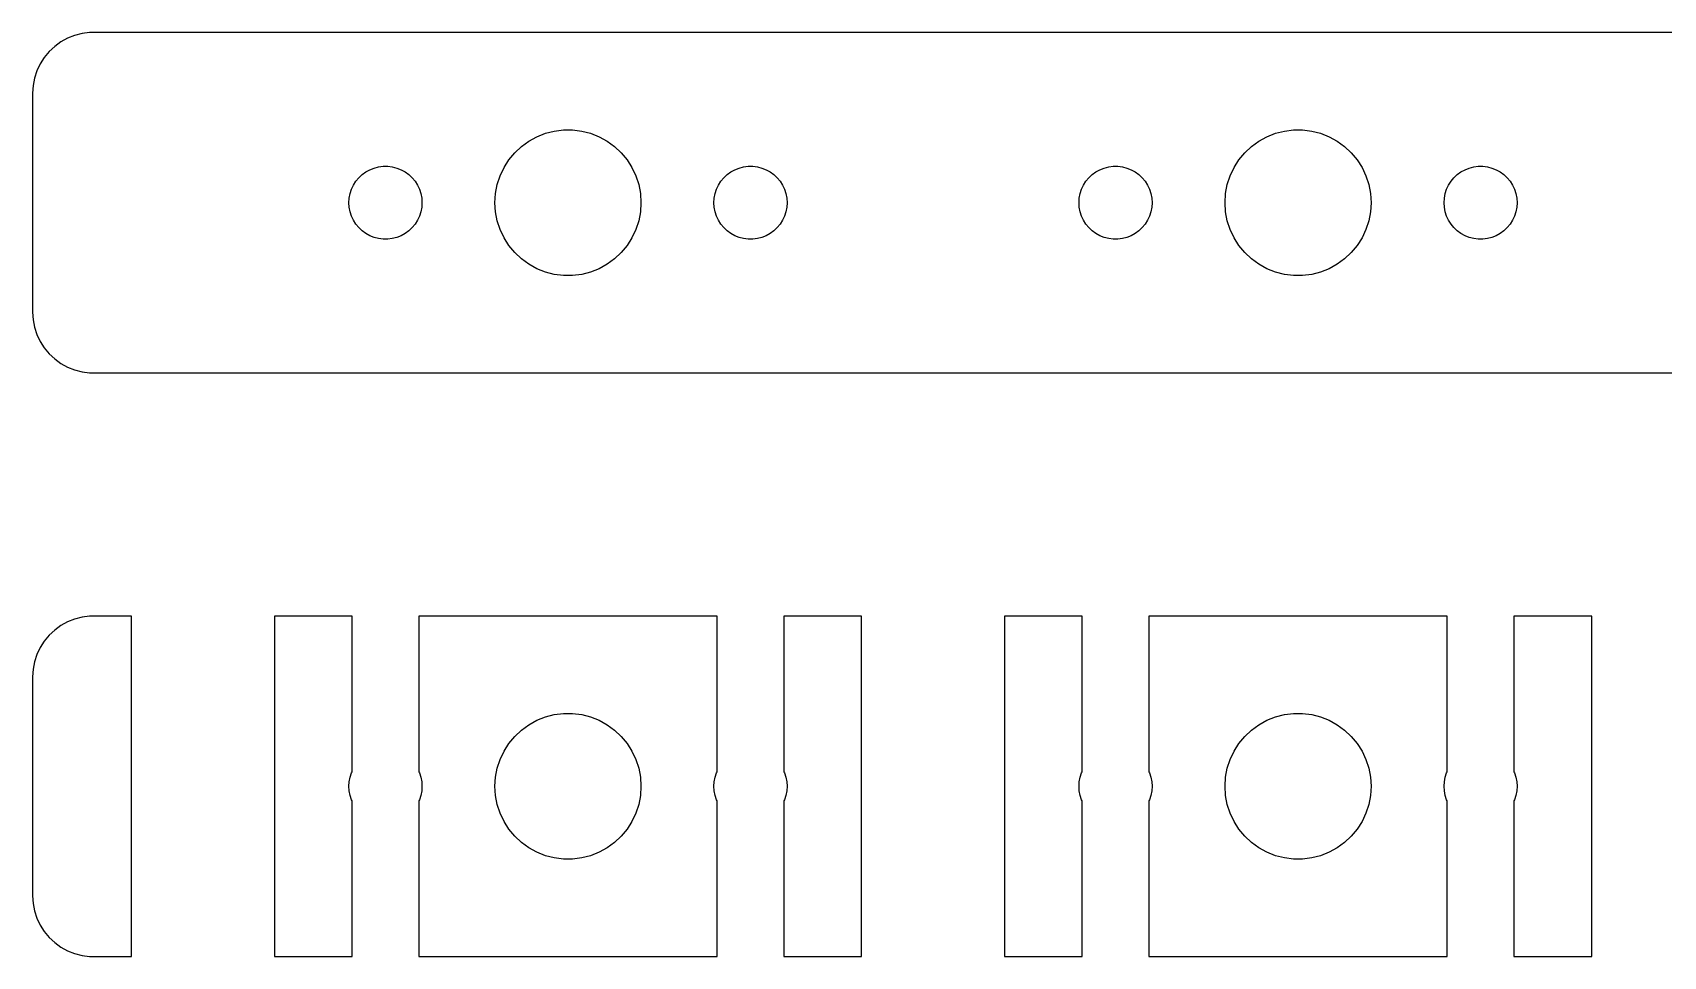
# Model space of a CAD drawing. Header units: metres. Extents: x -82 to 82, y -7 to 79.
# Drawn here: x -82 to -15, y 41 to 79 of the extents above; entities that cross this region are included whole.
import ezdxf

# ---------------------------------------------------------------- set-up
doc = ezdxf.new("R2010")
doc.units = ezdxf.units.M

msp = doc.modelspace()

# ---------------------------------------------------------------- linework, layer by layer
for p, q in [((-81.0936, 78.4263), (-81.3224, 78.2114)), ((-80.8396, 78.6108), (-81.0936, 78.4263)), ((-80.5644, 78.7621), (-80.8396, 78.6108)), ((-80.2725, 78.8776), (-80.5644, 78.7621)), ((-79.9684, 78.9557), (-80.2725, 78.8776)), ((-79.657, 78.9951), (-79.9684, 78.9557)), ((79.657, 78.9951), (-79.657, 78.9951)), ((-81.5225, 77.9695), (-81.6908, 77.7044)), ((-81.3224, 78.2114), (-81.5225, 77.9695)), ((-81.9214, 77.1217), (-81.9803, 76.8133)), ((-81.8244, 77.4203), (-81.9214, 77.1217)), ((-81.6908, 77.7044), (-81.8244, 77.4203)), ((-81.9803, 76.8133), (-82, 76.5)), ((-82, 76.5), (-82, 67.5)), ((-61.9123, 74.3115), (-61.6075, 74.533)), ((-61.6075, 74.533), (-61.2773, 74.7145)), ((-61.2773, 74.7145), (-60.927, 74.8532)), ((-60.927, 74.8532), (-60.5621, 74.9469)), ((-60.5621, 74.9469), (-60.1884, 74.9941)), ((-60.1884, 74.9941), (-59.8116, 74.9941)), ((-59.8116, 74.9941), (-59.4379, 74.9469)), ((-59.4379, 74.9469), (-59.0729, 74.8532)), ((-59.0729, 74.8532), (-58.7227, 74.7145)), ((-58.7227, 74.7145), (-58.3925, 74.533)), ((-58.3925, 74.533), (-58.0877, 74.3115)), ((-31.9123, 74.3115), (-31.6075, 74.533)), ((-31.6075, 74.533), (-31.2773, 74.7145)), ((-31.2773, 74.7145), (-30.927, 74.8532)), ((-30.927, 74.8532), (-30.5621, 74.9469)), ((-30.5621, 74.9469), (-30.1884, 74.9941)), ((-30.1884, 74.9941), (-29.8116, 74.9941)), ((-29.8116, 74.9941), (-29.4379, 74.9469)), ((-29.4379, 74.9469), (-29.0729, 74.8532)), ((-29.0729, 74.8532), (-28.7227, 74.7145)), ((-28.7227, 74.7145), (-28.3925, 74.533)), ((-28.3925, 74.533), (-28.0877, 74.3115)), ((-62.6289, 73.4453), (-62.427, 73.7634)), ((-62.427, 73.7634), (-62.1869, 74.0536)), ((-62.1869, 74.0536), (-61.9123, 74.3115)), ((-58.0877, 74.3115), (-57.8131, 74.0536)), ((-57.8131, 74.0536), (-57.5729, 73.7634)), ((-57.5729, 73.7634), (-57.3711, 73.4453)), ((-32.6289, 73.4453), (-32.427, 73.7634)), ((-32.427, 73.7634), (-32.1869, 74.0536)), ((-32.1869, 74.0536), (-31.9123, 74.3115)), ((-28.0877, 74.3115), (-27.8131, 74.0536)), ((-27.8131, 74.0536), (-27.5729, 73.7634)), ((-27.5729, 73.7634), (-27.3711, 73.4453)), ((-68.5934, 73.0268), (-68.4561, 73.1558)), ((-68.4561, 73.1558), (-68.3037, 73.2665)), ((-68.3037, 73.2665), (-68.1387, 73.3572)), ((-68.1387, 73.3572), (-67.9635, 73.4266)), ((-67.9635, 73.4266), (-67.7811, 73.4734)), ((-67.7811, 73.4734), (-67.5942, 73.497)), ((-67.5942, 73.497), (-67.4058, 73.497)), ((-67.4058, 73.497), (-67.2189, 73.4734)), ((-67.2189, 73.4734), (-67.0365, 73.4266)), ((-67.0365, 73.4266), (-66.8613, 73.3572)), ((-66.8613, 73.3572), (-66.6963, 73.2665)), ((-66.6963, 73.2665), (-66.5439, 73.1558)), ((-66.5439, 73.1558), (-66.4065, 73.0268)), ((-62.9057, 72.7461), (-62.7893, 73.1044)), ((-62.7893, 73.1044), (-62.6289, 73.4453)), ((-57.3711, 73.4453), (-57.2107, 73.1044)), ((-57.2107, 73.1044), (-57.0942, 72.7461)), ((-53.5934, 73.0268), (-53.4561, 73.1558)), ((-53.4561, 73.1558), (-53.3037, 73.2665)), ((-53.3037, 73.2665), (-53.1387, 73.3572)), ((-53.1387, 73.3572), (-52.9635, 73.4266)), ((-52.9635, 73.4266), (-52.7811, 73.4734)), ((-52.7811, 73.4734), (-52.5942, 73.497)), ((-52.5942, 73.497), (-52.4058, 73.497)), ((-52.4058, 73.497), (-52.2189, 73.4734)), ((-52.2189, 73.4734), (-52.0365, 73.4266)), ((-52.0365, 73.4266), (-51.8613, 73.3572)), ((-51.8613, 73.3572), (-51.6963, 73.2665)), ((-51.6963, 73.2665), (-51.5439, 73.1558)), ((-51.5439, 73.1558), (-51.4065, 73.0268)), ((-38.5934, 73.0268), (-38.4561, 73.1558)), ((-38.4561, 73.1558), (-38.3037, 73.2665)), ((-38.3037, 73.2665), (-38.1387, 73.3572)), ((-38.1387, 73.3572), (-37.9635, 73.4266)), ((-37.9635, 73.4266), (-37.7811, 73.4734)), ((-37.7811, 73.4734), (-37.5942, 73.497)), ((-37.5942, 73.497), (-37.4058, 73.497)), ((-37.4058, 73.497), (-37.2189, 73.4734)), ((-37.2189, 73.4734), (-37.0365, 73.4266)), ((-37.0365, 73.4266), (-36.8613, 73.3572)), ((-36.8613, 73.3572), (-36.6963, 73.2665)), ((-36.6963, 73.2665), (-36.5439, 73.1558)), ((-36.5439, 73.1558), (-36.4065, 73.0268)), ((-32.9057, 72.7461), (-32.7893, 73.1044)), ((-32.7893, 73.1044), (-32.6289, 73.4453)), ((-27.3711, 73.4453), (-27.2107, 73.1044)), ((-27.2107, 73.1044), (-27.0942, 72.7461)), ((-23.5934, 73.0268), (-23.4561, 73.1558)), ((-23.4561, 73.1558), (-23.3037, 73.2665)), ((-23.3037, 73.2665), (-23.1387, 73.3572)), ((-23.1387, 73.3572), (-22.9635, 73.4266)), ((-22.9635, 73.4266), (-22.7811, 73.4734)), ((-22.7811, 73.4734), (-22.5942, 73.497)), ((-22.5942, 73.497), (-22.4058, 73.497)), ((-22.4058, 73.497), (-22.2189, 73.4734)), ((-22.2189, 73.4734), (-22.0365, 73.4266)), ((-22.0365, 73.4266), (-21.8613, 73.3572)), ((-21.8613, 73.3572), (-21.6963, 73.2665)), ((-21.6963, 73.2665), (-21.5439, 73.1558)), ((-21.5439, 73.1558), (-21.4065, 73.0268)), ((-68.9529, 72.373), (-68.8947, 72.5522)), ((-68.8947, 72.5522), (-68.8145, 72.7226)), ((-68.8145, 72.7226), (-68.7135, 72.8817)), ((-68.7135, 72.8817), (-68.5934, 73.0268)), ((-66.4065, 73.0268), (-66.2865, 72.8817)), ((-66.2865, 72.8817), (-66.1855, 72.7226)), ((-66.1855, 72.7226), (-66.1053, 72.5522)), ((-66.1053, 72.5522), (-66.0471, 72.373)), ((-63, 72), (-62.9763, 72.376)), ((-62.9763, 72.376), (-62.9057, 72.7461)), ((-57.0942, 72.7461), (-57.0237, 72.376)), ((-57.0237, 72.376), (-57, 72)), ((-53.9529, 72.373), (-53.8947, 72.5522)), ((-53.8947, 72.5522), (-53.8145, 72.7226)), ((-53.8145, 72.7226), (-53.7135, 72.8817)), ((-53.7135, 72.8817), (-53.5934, 73.0268)), ((-51.4065, 73.0268), (-51.2865, 72.8817)), ((-51.2865, 72.8817), (-51.1855, 72.7226)), ((-51.1855, 72.7226), (-51.1053, 72.5522)), ((-51.1053, 72.5522), (-51.0471, 72.373)), ((-38.9529, 72.373), (-38.8947, 72.5522)), ((-38.8947, 72.5522), (-38.8145, 72.7226)), ((-38.8145, 72.7226), (-38.7135, 72.8817)), ((-38.7135, 72.8817), (-38.5934, 73.0268)), ((-36.4065, 73.0268), (-36.2865, 72.8817)), ((-36.2865, 72.8817), (-36.1855, 72.7226)), ((-36.1855, 72.7226), (-36.1053, 72.5522)), ((-36.1053, 72.5522), (-36.0471, 72.373)), ((-33, 72), (-32.9763, 72.376)), ((-32.9763, 72.376), (-32.9057, 72.7461)), ((-27.0942, 72.7461), (-27.0237, 72.376)), ((-27.0237, 72.376), (-27, 72)), ((-23.9529, 72.373), (-23.8947, 72.5522)), ((-23.8947, 72.5522), (-23.8145, 72.7226)), ((-23.8145, 72.7226), (-23.7135, 72.8817)), ((-23.7135, 72.8817), (-23.5934, 73.0268)), ((-21.4065, 73.0268), (-21.2865, 72.8817)), ((-21.2865, 72.8817), (-21.1855, 72.7226)), ((-21.1855, 72.7226), (-21.1053, 72.5522)), ((-21.1053, 72.5522), (-21.0471, 72.373)), ((-69, 72), (-68.9882, 72.188)), ((-68.9882, 71.812), (-69, 72)), ((-68.9882, 72.188), (-68.9529, 72.373)), ((-68.9529, 71.627), (-68.9882, 71.812)), ((-66.0471, 72.373), (-66.0118, 72.188)), ((-66.0118, 71.812), (-66.0471, 71.627)), ((-66.0118, 72.188), (-66, 72)), ((-66, 72), (-66.0118, 71.812)), ((-62.9763, 71.624), (-63, 72)), ((-57, 72), (-57.0237, 71.624)), ((-54, 72), (-53.9882, 72.188)), ((-53.9882, 71.812), (-54, 72)), ((-53.9882, 72.188), (-53.9529, 72.373)), ((-53.9529, 71.627), (-53.9882, 71.812)), ((-51.0471, 72.373), (-51.0118, 72.188)), ((-51.0118, 71.812), (-51.0471, 71.627)), ((-51.0118, 72.188), (-51, 72)), ((-51, 72), (-51.0118, 71.812)), ((-39, 72), (-38.9882, 72.188)), ((-38.9882, 71.812), (-39, 72)), ((-38.9882, 72.188), (-38.9529, 72.373)), ((-38.9529, 71.627), (-38.9882, 71.812)), ((-36.0471, 72.373), (-36.0118, 72.188)), ((-36.0118, 71.812), (-36.0471, 71.627)), ((-36.0118, 72.188), (-36, 72)), ((-36, 72), (-36.0118, 71.812)), ((-32.9763, 71.624), (-33, 72)), ((-27, 72), (-27.0237, 71.624)), ((-24, 72), (-23.9882, 72.188)), ((-23.9882, 71.812), (-24, 72)), ((-23.9882, 72.188), (-23.9529, 72.373)), ((-23.9529, 71.627), (-23.9882, 71.812)), ((-21.0471, 72.373), (-21.0118, 72.188)), ((-21.0118, 71.812), (-21.0471, 71.627)), ((-21.0118, 72.188), (-21, 72)), ((-21, 72), (-21.0118, 71.812)), ((-68.8947, 71.4478), (-68.9529, 71.627)), ((-68.8145, 71.2774), (-68.8947, 71.4478)), ((-68.7135, 71.1183), (-68.8145, 71.2774)), ((-68.5934, 70.9732), (-68.7135, 71.1183)), ((-66.2865, 71.1183), (-66.4065, 70.9732)), ((-66.1855, 71.2774), (-66.2865, 71.1183)), ((-66.1053, 71.4478), (-66.1855, 71.2774)), ((-66.0471, 71.627), (-66.1053, 71.4478)), ((-62.9057, 71.2539), (-62.9763, 71.624)), ((-62.7893, 70.8956), (-62.9057, 71.2539)), ((-57.0942, 71.2539), (-57.2107, 70.8956)), ((-57.0237, 71.624), (-57.0942, 71.2539)), ((-53.8947, 71.4478), (-53.9529, 71.627)), ((-53.8145, 71.2774), (-53.8947, 71.4478)), ((-53.7135, 71.1183), (-53.8145, 71.2774)), ((-53.5934, 70.9732), (-53.7135, 71.1183)), ((-51.2865, 71.1183), (-51.4065, 70.9732)), ((-51.1855, 71.2774), (-51.2865, 71.1183)), ((-51.1053, 71.4478), (-51.1855, 71.2774)), ((-51.0471, 71.627), (-51.1053, 71.4478)), ((-38.8947, 71.4478), (-38.9529, 71.627)), ((-38.8145, 71.2774), (-38.8947, 71.4478)), ((-38.7135, 71.1183), (-38.8145, 71.2774)), ((-38.5934, 70.9732), (-38.7135, 71.1183)), ((-36.2865, 71.1183), (-36.4065, 70.9732)), ((-36.1855, 71.2774), (-36.2865, 71.1183)), ((-36.1053, 71.4478), (-36.1855, 71.2774)), ((-36.0471, 71.627), (-36.1053, 71.4478)), ((-32.9057, 71.2539), (-32.9763, 71.624)), ((-32.7893, 70.8956), (-32.9057, 71.2539)), ((-27.0942, 71.2539), (-27.2107, 70.8956)), ((-27.0237, 71.624), (-27.0942, 71.2539)), ((-23.8947, 71.4478), (-23.9529, 71.627)), ((-23.8145, 71.2774), (-23.8947, 71.4478)), ((-23.7135, 71.1183), (-23.8145, 71.2774)), ((-23.5934, 70.9732), (-23.7135, 71.1183)), ((-21.2865, 71.1183), (-21.4065, 70.9732)), ((-21.1855, 71.2774), (-21.2865, 71.1183)), ((-21.1053, 71.4478), (-21.1855, 71.2774)), ((-21.0471, 71.627), (-21.1053, 71.4478)), ((-68.4561, 70.8442), (-68.5934, 70.9732)), ((-68.3037, 70.7335), (-68.4561, 70.8442)), ((-68.1387, 70.6428), (-68.3037, 70.7335)), ((-67.9635, 70.5734), (-68.1387, 70.6428)), ((-67.7811, 70.5266), (-67.9635, 70.5734)), ((-67.5942, 70.503), (-67.7811, 70.5266)), ((-67.4058, 70.503), (-67.5942, 70.503)), ((-67.2189, 70.5266), (-67.4058, 70.503)), ((-67.0365, 70.5734), (-67.2189, 70.5266)), ((-66.8613, 70.6428), (-67.0365, 70.5734)), ((-66.6963, 70.7335), (-66.8613, 70.6428)), ((-66.5439, 70.8442), (-66.6963, 70.7335)), ((-66.4065, 70.9732), (-66.5439, 70.8442)), ((-62.6289, 70.5547), (-62.7893, 70.8956)), ((-62.427, 70.2366), (-62.6289, 70.5547)), ((-57.3711, 70.5547), (-57.5729, 70.2366)), ((-57.2107, 70.8956), (-57.3711, 70.5547)), ((-53.4561, 70.8442), (-53.5934, 70.9732)), ((-53.3037, 70.7335), (-53.4561, 70.8442)), ((-53.1387, 70.6428), (-53.3037, 70.7335)), ((-52.9635, 70.5734), (-53.1387, 70.6428)), ((-52.7811, 70.5266), (-52.9635, 70.5734)), ((-52.5942, 70.503), (-52.7811, 70.5266)), ((-52.4058, 70.503), (-52.5942, 70.503)), ((-52.2189, 70.5266), (-52.4058, 70.503)), ((-52.0365, 70.5734), (-52.2189, 70.5266)), ((-51.8613, 70.6428), (-52.0365, 70.5734)), ((-51.6963, 70.7335), (-51.8613, 70.6428)), ((-51.5439, 70.8442), (-51.6963, 70.7335)), ((-51.4065, 70.9732), (-51.5439, 70.8442)), ((-38.4561, 70.8442), (-38.5934, 70.9732)), ((-38.3037, 70.7335), (-38.4561, 70.8442)), ((-38.1387, 70.6428), (-38.3037, 70.7335)), ((-37.9635, 70.5734), (-38.1387, 70.6428)), ((-37.7811, 70.5266), (-37.9635, 70.5734)), ((-37.5942, 70.503), (-37.7811, 70.5266)), ((-37.4058, 70.503), (-37.5942, 70.503)), ((-37.2189, 70.5266), (-37.4058, 70.503)), ((-37.0365, 70.5734), (-37.2189, 70.5266)), ((-36.8613, 70.6428), (-37.0365, 70.5734)), ((-36.6963, 70.7335), (-36.8613, 70.6428)), ((-36.5439, 70.8442), (-36.6963, 70.7335)), ((-36.4065, 70.9732), (-36.5439, 70.8442)), ((-32.6289, 70.5547), (-32.7893, 70.8956)), ((-32.427, 70.2366), (-32.6289, 70.5547)), ((-27.3711, 70.5547), (-27.5729, 70.2366)), ((-27.2107, 70.8956), (-27.3711, 70.5547)), ((-23.4561, 70.8442), (-23.5934, 70.9732)), ((-23.3037, 70.7335), (-23.4561, 70.8442)), ((-23.1387, 70.6428), (-23.3037, 70.7335)), ((-22.9635, 70.5734), (-23.1387, 70.6428)), ((-22.7811, 70.5266), (-22.9635, 70.5734)), ((-22.5942, 70.503), (-22.7811, 70.5266)), ((-22.4058, 70.503), (-22.5942, 70.503)), ((-22.2189, 70.5266), (-22.4058, 70.503)), ((-22.0365, 70.5734), (-22.2189, 70.5266)), ((-21.8613, 70.6428), (-22.0365, 70.5734)), ((-21.6963, 70.7335), (-21.8613, 70.6428)), ((-21.5439, 70.8442), (-21.6963, 70.7335)), ((-21.4065, 70.9732), (-21.5439, 70.8442)), ((-62.1869, 69.9464), (-62.427, 70.2366)), ((-61.9123, 69.6885), (-62.1869, 69.9464)), ((-57.8131, 69.9464), (-58.0877, 69.6885)), ((-57.5729, 70.2366), (-57.8131, 69.9464)), ((-32.1869, 69.9464), (-32.427, 70.2366)), ((-31.9123, 69.6885), (-32.1869, 69.9464)), ((-27.8131, 69.9464), (-28.0877, 69.6885)), ((-27.5729, 70.2366), (-27.8131, 69.9464)), ((-61.6075, 69.467), (-61.9123, 69.6885)), ((-61.2773, 69.2855), (-61.6075, 69.467)), ((-60.927, 69.1468), (-61.2773, 69.2855)), ((-60.5621, 69.0531), (-60.927, 69.1468)), ((-60.1884, 69.0059), (-60.5621, 69.0531)), ((-59.4379, 69.0531), (-59.8116, 69.0059)), ((-59.0729, 69.1468), (-59.4379, 69.0531)), ((-58.7227, 69.2855), (-59.0729, 69.1468)), ((-58.3925, 69.467), (-58.7227, 69.2855)), ((-58.0877, 69.6885), (-58.3925, 69.467)), ((-31.6075, 69.467), (-31.9123, 69.6885)), ((-31.2773, 69.2855), (-31.6075, 69.467)), ((-30.927, 69.1468), (-31.2773, 69.2855)), ((-30.5621, 69.0531), (-30.927, 69.1468)), ((-30.1884, 69.0059), (-30.5621, 69.0531)), ((-29.4379, 69.0531), (-29.8116, 69.0059)), ((-29.0729, 69.1468), (-29.4379, 69.0531)), ((-28.7227, 69.2855), (-29.0729, 69.1468)), ((-28.3925, 69.467), (-28.7227, 69.2855)), ((-28.0877, 69.6885), (-28.3925, 69.467)), ((-59.8116, 69.0059), (-60.1884, 69.0059)), ((-29.8116, 69.0059), (-30.1884, 69.0059)), ((-82, 67.5), (-81.9803, 67.1867)), ((-81.9803, 67.1867), (-81.9214, 66.8783)), ((-81.9214, 66.8783), (-81.8244, 66.5797)), ((-81.8244, 66.5797), (-81.6908, 66.2956)), ((-81.6908, 66.2956), (-81.5225, 66.0305)), ((-81.5225, 66.0305), (-81.3224, 65.7886)), ((-81.3224, 65.7886), (-81.0936, 65.5737)), ((-81.0936, 65.5737), (-80.8396, 65.3892)), ((-80.8396, 65.3892), (-80.5644, 65.2379)), ((-80.5644, 65.2379), (-80.2725, 65.1224)), ((-80.2725, 65.1224), (-79.9684, 65.0443)), ((-79.9684, 65.0443), (-79.657, 65.0049)), ((-79.657, 65.0049), (79.657, 65.0049)), ((-79.9684, 54.9557), (-80.2725, 54.8776)), ((-79.657, 54.9951), (-79.9684, 54.9557)), ((-77.9336, 54.9951), (-79.657, 54.9951)), ((-77.9336, 41.0049), (-77.9336, 54.9951)), ((-68.8722, 54.9951), (-72.0664, 54.9951)), ((-72.0664, 54.9951), (-72.0664, 41.0049)), ((-68.8722, 48.6), (-68.8722, 54.9951)), ((-53.8722, 54.9951), (-66.1278, 54.9951)), ((-66.1278, 54.9951), (-66.1278, 48.6)), ((-53.8722, 48.6), (-53.8722, 54.9951)), ((-47.9336, 54.9951), (-51.1278, 54.9951)), ((-51.1278, 54.9951), (-51.1278, 48.6)), ((-47.9336, 41.0049), (-47.9336, 54.9951)), ((-38.8722, 54.9951), (-42.0664, 54.9951)), ((-42.0664, 54.9951), (-42.0664, 41.0049)), ((-38.8722, 48.6), (-38.8722, 54.9951)), ((-23.8722, 54.9951), (-36.1278, 54.9951)), ((-36.1278, 54.9951), (-36.1278, 48.6)), ((-23.8722, 48.6), (-23.8722, 54.9951)), ((-17.9336, 54.9951), (-21.1278, 54.9951)), ((-21.1278, 54.9951), (-21.1278, 48.6)), ((-17.9336, 41.0049), (-17.9336, 54.9951)), ((-81.0936, 54.4263), (-81.3224, 54.2114)), ((-80.8396, 54.6108), (-81.0936, 54.4263)), ((-80.5644, 54.7621), (-80.8396, 54.6108)), ((-80.2725, 54.8776), (-80.5644, 54.7621)), ((-81.6908, 53.7044), (-81.8244, 53.4203)), ((-81.5225, 53.9695), (-81.6908, 53.7044)), ((-81.3224, 54.2114), (-81.5225, 53.9695)), ((-81.9214, 53.1217), (-81.9803, 52.8133)), ((-81.8244, 53.4203), (-81.9214, 53.1217)), ((-81.9803, 52.8133), (-82, 52.5)), ((-82, 52.5), (-82, 43.5)), ((-60.927, 50.8532), (-60.5621, 50.9469)), ((-60.5621, 50.9469), (-60.1884, 50.9941)), ((-60.1884, 50.9941), (-59.8116, 50.9941)), ((-59.8116, 50.9941), (-59.4379, 50.9469)), ((-59.4379, 50.9469), (-59.0729, 50.8532)), ((-30.927, 50.8532), (-30.5621, 50.9469)), ((-30.5621, 50.9469), (-30.1884, 50.9941)), ((-30.1884, 50.9941), (-29.8116, 50.9941)), ((-29.8116, 50.9941), (-29.4379, 50.9469)), ((-29.4379, 50.9469), (-29.0729, 50.8532)), ((-62.1869, 50.0536), (-61.9123, 50.3115)), ((-61.9123, 50.3115), (-61.6075, 50.533)), ((-61.6075, 50.533), (-61.2773, 50.7145)), ((-61.2773, 50.7145), (-60.927, 50.8532)), ((-59.0729, 50.8532), (-58.7227, 50.7145)), ((-58.7227, 50.7145), (-58.3925, 50.533)), ((-58.3925, 50.533), (-58.0877, 50.3115)), ((-58.0877, 50.3115), (-57.8131, 50.0536)), ((-32.1869, 50.0536), (-31.9123, 50.3115)), ((-31.9123, 50.3115), (-31.6075, 50.533)), ((-31.6075, 50.533), (-31.2773, 50.7145)), ((-31.2773, 50.7145), (-30.927, 50.8532)), ((-29.0729, 50.8532), (-28.7227, 50.7145)), ((-28.7227, 50.7145), (-28.3925, 50.533)), ((-28.3925, 50.533), (-28.0877, 50.3115)), ((-28.0877, 50.3115), (-27.8131, 50.0536)), ((-62.6289, 49.4453), (-62.427, 49.7634)), ((-62.427, 49.7634), (-62.1869, 50.0536)), ((-57.8131, 50.0536), (-57.5729, 49.7634)), ((-57.5729, 49.7634), (-57.3711, 49.4453)), ((-32.6289, 49.4453), (-32.427, 49.7634)), ((-32.427, 49.7634), (-32.1869, 50.0536)), ((-27.8131, 50.0536), (-27.5729, 49.7634)), ((-27.5729, 49.7634), (-27.3711, 49.4453)), ((-62.9057, 48.7461), (-62.7893, 49.1044)), ((-62.7893, 49.1044), (-62.6289, 49.4453)), ((-57.3711, 49.4453), (-57.2107, 49.1044)), ((-57.2107, 49.1044), (-57.0942, 48.7461)), ((-32.9057, 48.7461), (-32.7893, 49.1044)), ((-32.7893, 49.1044), (-32.6289, 49.4453)), ((-27.3711, 49.4453), (-27.2107, 49.1044)), ((-27.2107, 49.1044), (-27.0942, 48.7461)), ((-68.9882, 48.188), (-68.9529, 48.373)), ((-68.9529, 48.373), (-68.8947, 48.5522)), ((-68.8947, 48.5522), (-68.8722, 48.6)), ((-66.1278, 48.6), (-66.1053, 48.5522)), ((-66.1053, 48.5522), (-66.0471, 48.373)), ((-66.0471, 48.373), (-66.0118, 48.188)), ((-63, 48), (-62.9763, 48.376)), ((-62.9763, 48.376), (-62.9057, 48.7461)), ((-57.0942, 48.7461), (-57.0237, 48.376)), ((-57.0237, 48.376), (-57, 48)), ((-53.9882, 48.188), (-53.9529, 48.373)), ((-53.9529, 48.373), (-53.8947, 48.5522)), ((-53.8947, 48.5522), (-53.8722, 48.6)), ((-51.1278, 48.6), (-51.1053, 48.5522)), ((-51.1053, 48.5522), (-51.0471, 48.373)), ((-51.0471, 48.373), (-51.0118, 48.188)), ((-38.9882, 48.188), (-38.9529, 48.373)), ((-38.9529, 48.373), (-38.8947, 48.5522)), ((-38.8947, 48.5522), (-38.8722, 48.6)), ((-36.1278, 48.6), (-36.1053, 48.5522)), ((-36.1053, 48.5522), (-36.0471, 48.373)), ((-36.0471, 48.373), (-36.0118, 48.188)), ((-33, 48), (-32.9763, 48.376)), ((-32.9763, 48.376), (-32.9057, 48.7461)), ((-27.0942, 48.7461), (-27.0237, 48.376)), ((-27.0237, 48.376), (-27, 48)), ((-23.9882, 48.188), (-23.9529, 48.373)), ((-23.9529, 48.373), (-23.8947, 48.5522)), ((-23.8947, 48.5522), (-23.8722, 48.6)), ((-21.1278, 48.6), (-21.1053, 48.5522)), ((-21.1053, 48.5522), (-21.0471, 48.373)), ((-21.0471, 48.373), (-21.0118, 48.188)), ((-69, 48), (-68.9882, 48.188)), ((-68.9882, 47.812), (-69, 48)), ((-68.9529, 47.627), (-68.9882, 47.812)), ((-68.8947, 47.4478), (-68.9529, 47.627)), ((-66.0471, 47.627), (-66.1053, 47.4478)), ((-66.0118, 47.812), (-66.0471, 47.627)), ((-66.0118, 48.188), (-66, 48)), ((-66, 48), (-66.0118, 47.812)), ((-62.9763, 47.624), (-63, 48)), ((-62.9057, 47.2539), (-62.9763, 47.624)), ((-57.0237, 47.624), (-57.0942, 47.2539)), ((-57, 48), (-57.0237, 47.624)), ((-54, 48), (-53.9882, 48.188)), ((-53.9882, 47.812), (-54, 48)), ((-53.9529, 47.627), (-53.9882, 47.812)), ((-53.8947, 47.4478), (-53.9529, 47.627)), ((-51.0471, 47.627), (-51.1053, 47.4478)), ((-51.0118, 47.812), (-51.0471, 47.627)), ((-51.0118, 48.188), (-51, 48)), ((-51, 48), (-51.0118, 47.812)), ((-39, 48), (-38.9882, 48.188)), ((-38.9882, 47.812), (-39, 48)), ((-38.9529, 47.627), (-38.9882, 47.812)), ((-38.8947, 47.4478), (-38.9529, 47.627)), ((-36.0471, 47.627), (-36.1053, 47.4478)), ((-36.0118, 47.812), (-36.0471, 47.627)), ((-36.0118, 48.188), (-36, 48)), ((-36, 48), (-36.0118, 47.812)), ((-32.9763, 47.624), (-33, 48)), ((-32.9057, 47.2539), (-32.9763, 47.624)), ((-27.0237, 47.624), (-27.0942, 47.2539)), ((-27, 48), (-27.0237, 47.624)), ((-24, 48), (-23.9882, 48.188)), ((-23.9882, 47.812), (-24, 48)), ((-23.9529, 47.627), (-23.9882, 47.812)), ((-23.8947, 47.4478), (-23.9529, 47.627)), ((-21.0471, 47.627), (-21.1053, 47.4478)), ((-21.0118, 47.812), (-21.0471, 47.627)), ((-21.0118, 48.188), (-21, 48)), ((-21, 48), (-21.0118, 47.812)), ((-68.8722, 47.4), (-68.8947, 47.4478)), ((-68.8722, 41.0049), (-68.8722, 47.4)), ((-66.1053, 47.4478), (-66.1278, 47.4)), ((-66.1278, 47.4), (-66.1278, 41.0049)), ((-62.7893, 46.8956), (-62.9057, 47.2539)), ((-57.0942, 47.2539), (-57.2107, 46.8956)), ((-53.8722, 47.4), (-53.8947, 47.4478)), ((-53.8722, 41.0049), (-53.8722, 47.4)), ((-51.1053, 47.4478), (-51.1278, 47.4)), ((-51.1278, 47.4), (-51.1278, 41.0049)), ((-38.8722, 47.4), (-38.8947, 47.4478)), ((-38.8722, 41.0049), (-38.8722, 47.4)), ((-36.1053, 47.4478), (-36.1278, 47.4)), ((-36.1278, 47.4), (-36.1278, 41.0049)), ((-32.7893, 46.8956), (-32.9057, 47.2539)), ((-27.0942, 47.2539), (-27.2107, 46.8956)), ((-23.8722, 47.4), (-23.8947, 47.4478)), ((-23.8722, 41.0049), (-23.8722, 47.4)), ((-21.1053, 47.4478), (-21.1278, 47.4)), ((-21.1278, 47.4), (-21.1278, 41.0049)), ((-62.6289, 46.5547), (-62.7893, 46.8956)), ((-62.427, 46.2366), (-62.6289, 46.5547)), ((-57.3711, 46.5547), (-57.5729, 46.2366)), ((-57.2107, 46.8956), (-57.3711, 46.5547)), ((-32.6289, 46.5547), (-32.7893, 46.8956)), ((-32.427, 46.2366), (-32.6289, 46.5547)), ((-27.3711, 46.5547), (-27.5729, 46.2366)), ((-27.2107, 46.8956), (-27.3711, 46.5547)), ((-62.1869, 45.9464), (-62.427, 46.2366)), ((-61.9123, 45.6885), (-62.1869, 45.9464)), ((-61.6075, 45.467), (-61.9123, 45.6885)), ((-58.0877, 45.6885), (-58.3925, 45.467)), ((-57.8131, 45.9464), (-58.0877, 45.6885)), ((-57.5729, 46.2366), (-57.8131, 45.9464)), ((-32.1869, 45.9464), (-32.427, 46.2366)), ((-31.9123, 45.6885), (-32.1869, 45.9464)), ((-31.6075, 45.467), (-31.9123, 45.6885)), ((-28.0877, 45.6885), (-28.3925, 45.467)), ((-27.8131, 45.9464), (-28.0877, 45.6885)), ((-27.5729, 46.2366), (-27.8131, 45.9464)), ((-61.2773, 45.2855), (-61.6075, 45.467)), ((-60.927, 45.1468), (-61.2773, 45.2855)), ((-60.5621, 45.0531), (-60.927, 45.1468)), ((-60.1884, 45.0059), (-60.5621, 45.0531)), ((-59.8116, 45.0059), (-60.1884, 45.0059)), ((-59.4379, 45.0531), (-59.8116, 45.0059)), ((-59.0729, 45.1468), (-59.4379, 45.0531)), ((-58.7227, 45.2855), (-59.0729, 45.1468)), ((-58.3925, 45.467), (-58.7227, 45.2855)), ((-31.2773, 45.2855), (-31.6075, 45.467)), ((-30.927, 45.1468), (-31.2773, 45.2855)), ((-30.5621, 45.0531), (-30.927, 45.1468)), ((-30.1884, 45.0059), (-30.5621, 45.0531)), ((-29.8116, 45.0059), (-30.1884, 45.0059)), ((-29.4379, 45.0531), (-29.8116, 45.0059)), ((-29.0729, 45.1468), (-29.4379, 45.0531)), ((-28.7227, 45.2855), (-29.0729, 45.1468)), ((-28.3925, 45.467), (-28.7227, 45.2855)), ((-82, 43.5), (-81.9803, 43.1867)), ((-81.9803, 43.1867), (-81.9214, 42.8783)), ((-81.9214, 42.8783), (-81.8244, 42.5797)), ((-81.8244, 42.5797), (-81.6908, 42.2956)), ((-81.6908, 42.2956), (-81.5225, 42.0305)), ((-81.5225, 42.0305), (-81.3224, 41.7886)), ((-81.3224, 41.7886), (-81.0936, 41.5737)), ((-81.0936, 41.5737), (-80.8396, 41.3892)), ((-80.8396, 41.3892), (-80.5644, 41.2379)), ((-80.5644, 41.2379), (-80.2725, 41.1224)), ((-80.2725, 41.1224), (-79.9684, 41.0443)), ((-79.9684, 41.0443), (-79.657, 41.0049)), ((-79.657, 41.0049), (-77.9336, 41.0049)), ((-72.0664, 41.0049), (-68.8722, 41.0049)), ((-66.1278, 41.0049), (-53.8722, 41.0049)), ((-51.1278, 41.0049), (-47.9336, 41.0049)), ((-42.0664, 41.0049), (-38.8722, 41.0049)), ((-36.1278, 41.0049), (-23.8722, 41.0049)), ((-21.1278, 41.0049), (-17.9336, 41.0049))]:
    msp.add_line(p, q)

doc.saveas('drawing.dxf')
